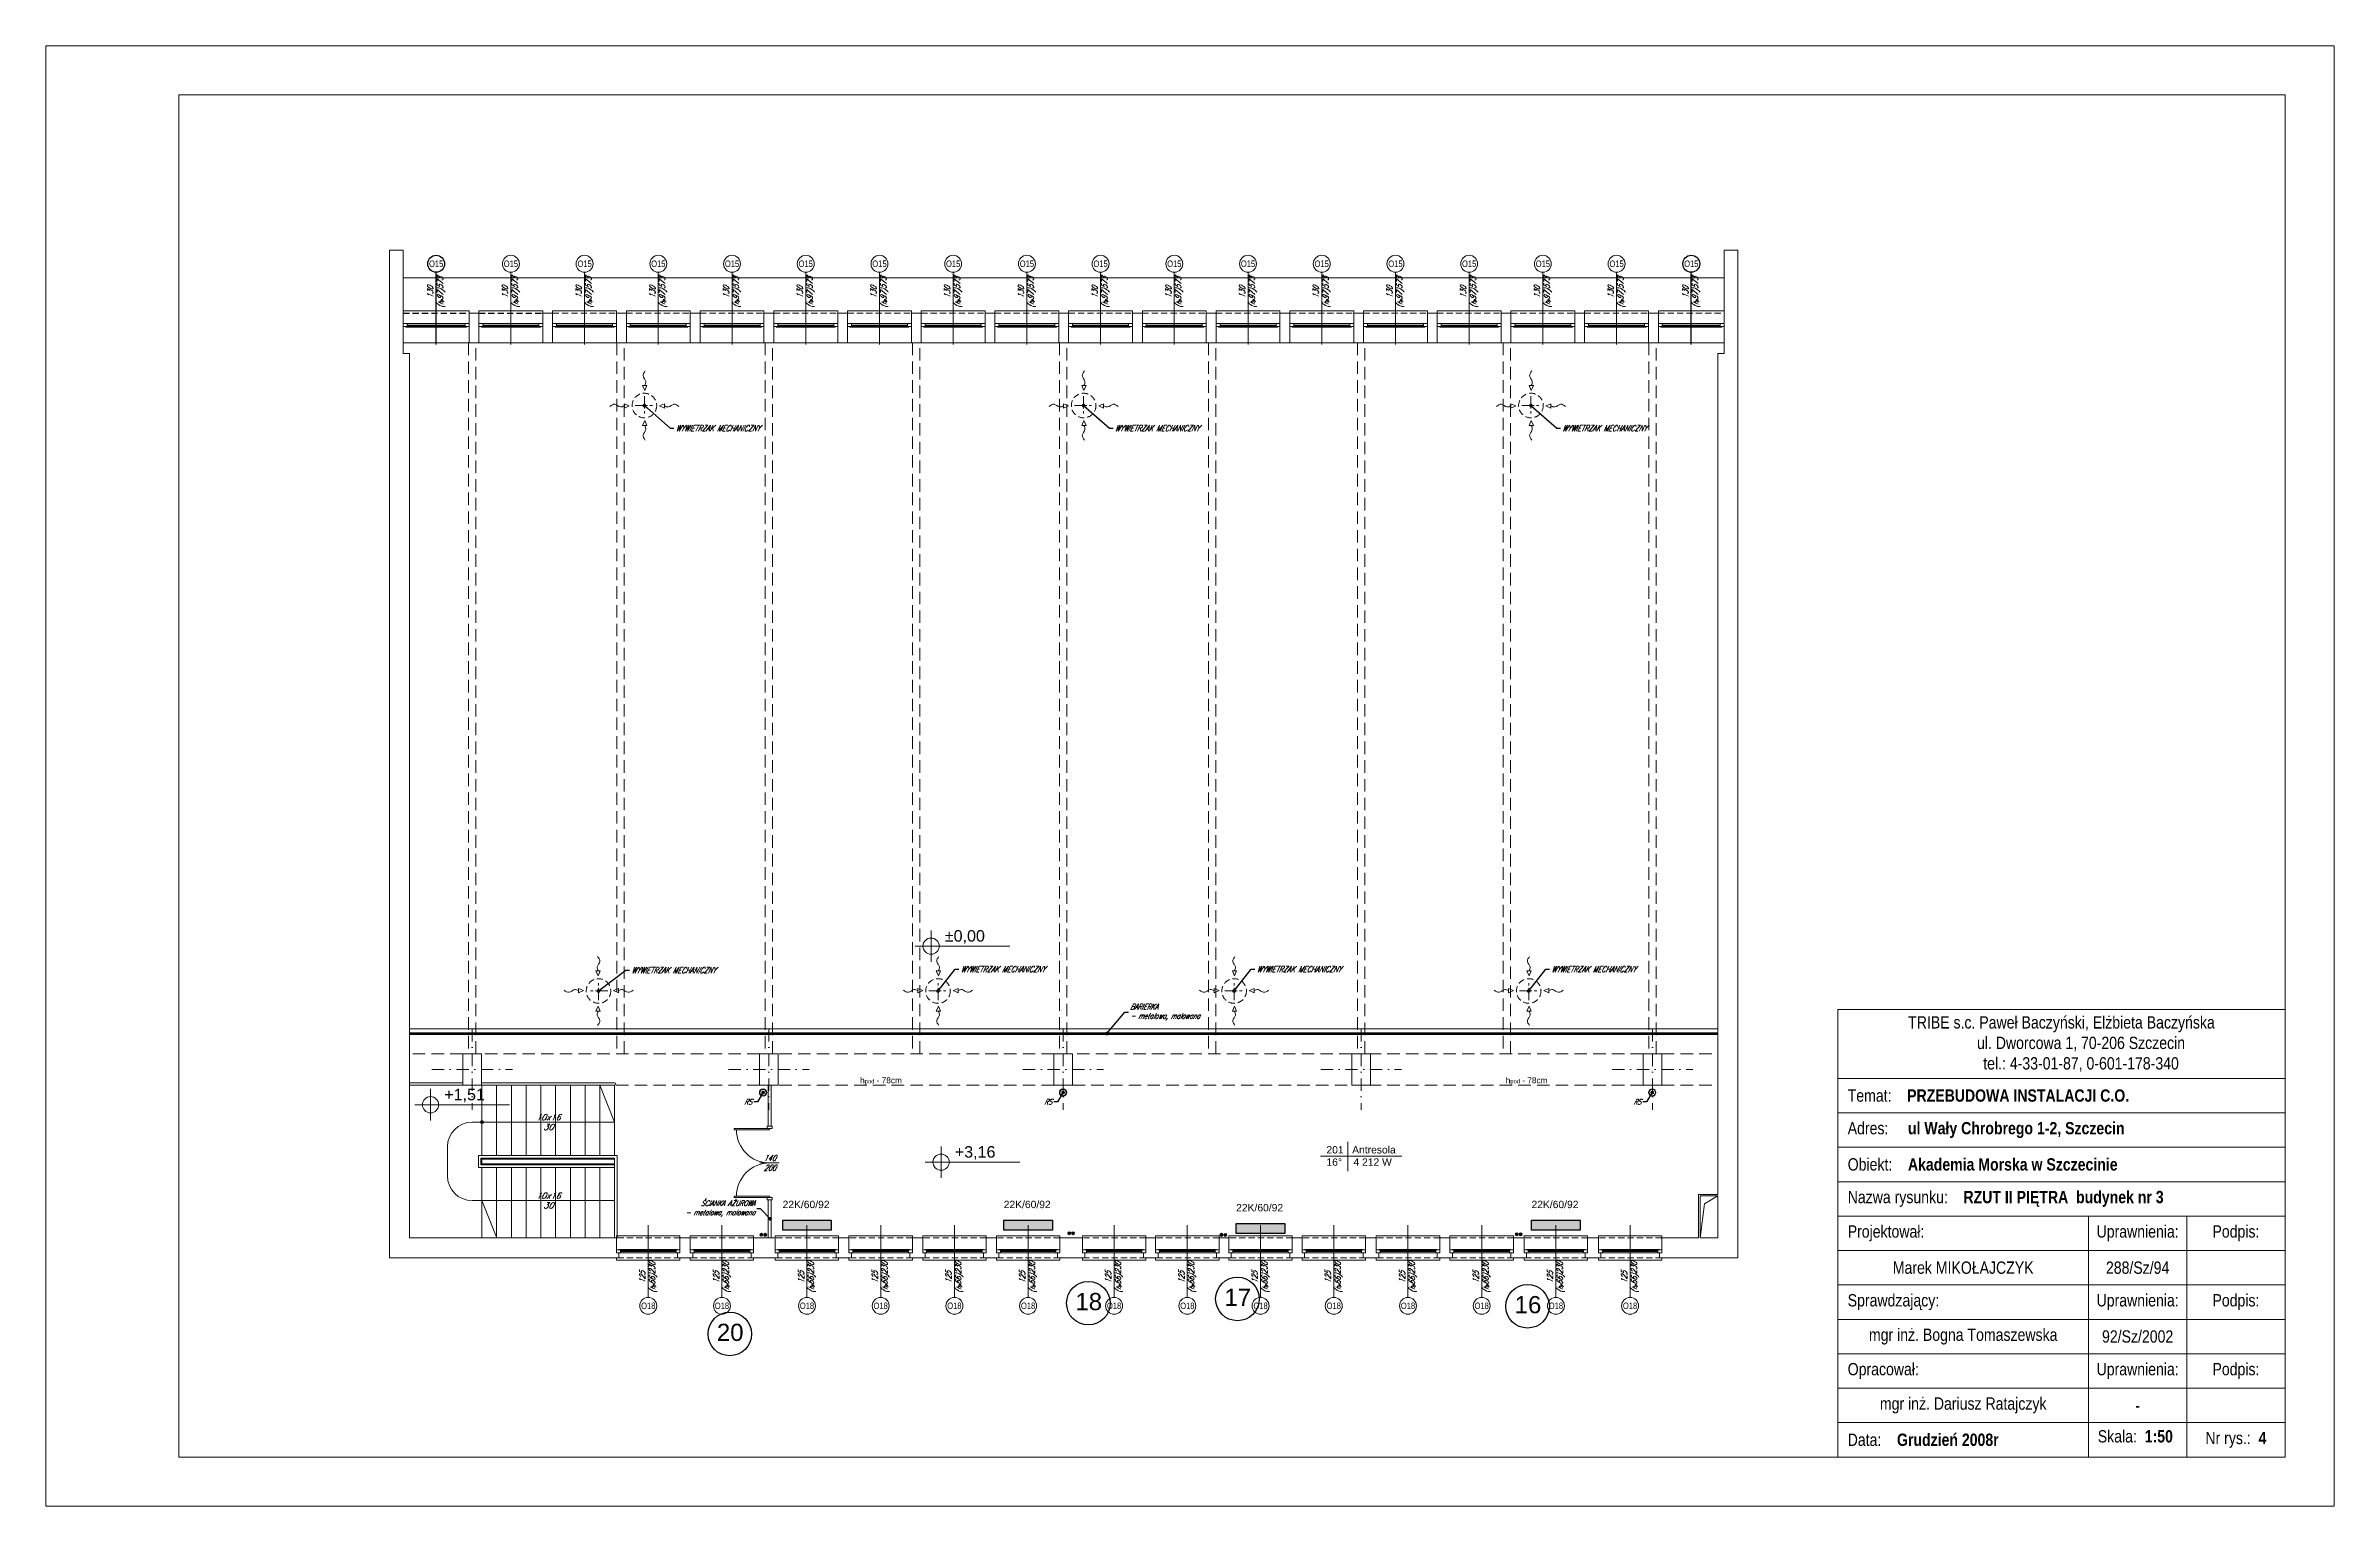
# Model space of a CAD drawing. Header units: centimetres. Extents: x 3537 to 8193, y -505 to 2465.
import ezdxf
from ezdxf.enums import TextEntityAlignment as Align

# ---------------------------------------------------------------- set-up
doc = ezdxf.new("R2010")
doc.units = ezdxf.units.CM
doc.header["$MEASUREMENT"] = 0
for name, pattern in [('CENTER', [2, 1.25, -0.25, 0.25, -0.25]), ('DASHDOT', [1, 0.5, -0.25, 0, -0.25]), ('DASHED', [19.05, 12.7, -6.35])]:
    doc.linetypes.add(name, pattern=pattern)
doc.layers.get('0').update_dxf_attribs({"color": 252, "lineweight": 5})
for name, color, linetype, lineweight in [('01_osie konstrukcyjne', 3, 'DASHDOT', 5), ('02_ściany', 253, 'Continuous', 13), ('03-01_okna', 253, 'Continuous', 13), ('03_drzwi', 56, 'Continuous', 9), ('04-1_widok', 251, 'Continuous', 5), ('04-2_nad', 251, 'DASHED', 5), ('05-03_opis', 253, 'Continuous', 15), ('06-1_instalacje', 5, 'Continuous', 15), ('07_przekrój', 6, 'Continuous', 5), ('[0.25]  widok', 40, 'Continuous', 9), ('[0.50]  grube', 34, 'Continuous', 9), ('[stand]  pomocnicze', 251, 'Continuous', 15), ('[stand]  ramka i opisy', 173, 'Continuous', 15), ('GRZEJNIKI NOWE', 7, 'Continuous', 25), ('inw03-02_schody', 253, 'Continuous', 15), ('inw03-1_instalacje', 253, 'Continuous', 15), ('OPISY DO CO', 7, 'Continuous', 5), ('OPISY GRZEJNIKÓW', 7, 'Continuous', 25), ('OPISY PIONOW', 7, 'Continuous', 25), ('Piony c.o.', 7, 'Continuous', 25), ('RAMKA', 7, 'Continuous', 25)]:
    doc.layers.add(name, color=color, linetype=linetype, lineweight=lineweight)
doc.styles.add('arial', font='arial.ttf')
doc.styles.add('ariel', font='arial.ttf', dxfattribs={"width": 0.8})
doc.styles.add('ariel_wym', font='simplex.shx', dxfattribs={"width": 0.65, "oblique": 25})
doc.dimstyles.new('ariel 50 wnętrze', dxfattribs={"dimscale": 0.75, "dimtxt": 50, "dimasz": 10, "dimexe": 10, "dimexo": 0, "dimgap": 5, "dimtad": 1, "dimdec": 0, "dimrnd": 0.5, "dimtxsty": 'ariel_wym', "dimblk": 'ARCHTICK', "dimcen": 2.5, "dimdle": 15, "dimazin": 0, "dimtfac": 1, "dimtdec": 0, "dimtix": 1, "dimtmove": 0, "dimatfit": 3, "dimldrblk": 'DOT', "dimfxl": 10, "dimfxlon": 1, "dimarcsym": 0})

# ---------------------------------------------------------------- blocks, each defined once
blk = doc.blocks.new('okno 130 -2')
at = {"linetype": 'Continuous', "lineweight": 0}
for p, q in [((0, 21), (0, 26)), ((0, 26), (130, 26)), ((122, 0), (8, 0)), ((130, 21), (130, 26)), ((8, -3), (122, -3)), ((9, -7), (9, -3)), ((9, -4.5), (121, -4.5)), ((9, -5), (121, -5)), ((121, -7), (121, -3))]:
    blk.add_line(p, q, dxfattribs=at)
at = {"linetype": 'DASHED'}
blk.add_line((0, 21), (130, 21), dxfattribs=at)
at = {"linetype": 'Continuous', "lineweight": 0}
for points in [[(8, -6), (0, -6), (0, 0), (8, 0)], [(130, -6), (122, -6), (122, 0), (130, 0)]]:
    blk.add_lwpolyline(points, close=True, dxfattribs=at)
blk.add_lwpolyline([(5, -6), (5, -7), (125, -7), (125, -6)], dxfattribs=at)
at = {"layer": 'RAMKA', "color": 7, "lineweight": 0}
blk.add_line((65, -42.3), (65, 104.3), dxfattribs=at)
blk.add_circle((65, 121.6), 17.2, dxfattribs=at)
at = {"layer": 'RAMKA', "color": 7, "lineweight": 0, "insert": (65, 63.6), "char_height": 12, "width": 52.218, "attachment_point": 5, "rotation": 90, "style": 'ariel_wym'}
blk.add_mtext('130\\P({\\H0.83333x;h\\H0.6x;p}97)573', dxfattribs=at)
at = {"layer": 'RAMKA', "color": 7, "lineweight": 0, "insert": (65, 121.6), "char_height": 13.2, "width": 62.661, "attachment_point": 5, "style": 'ariel'}
blk.add_mtext('O15', dxfattribs=at)
blk = doc.blocks.new('okno 134')
at = {"linetype": 'Continuous', "lineweight": 0}
for p, q in [((0, 0), (0, 5)), ((0, 5), (134, 5)), ((134, 0), (134, 5)), ((126, -21), (8, -21)), ((8, -24), (126, -24)), ((9, -28), (9, -24)), ((9, -25.5), (125, -25.5)), ((9, -26), (125, -26)), ((125, -28), (125, -24))]:
    blk.add_line(p, q, dxfattribs=at)
at = {"linetype": 'DASHED'}
blk.add_line((0, 0), (134, 0), dxfattribs=at)
at = {"linetype": 'Continuous', "lineweight": 0}
for points in [[(8, -27), (0, -27), (0, -21), (8, -21)], [(134, -27), (126, -27), (126, -21), (134, -21)]]:
    blk.add_lwpolyline(points, close=True, dxfattribs=at)
blk.add_lwpolyline([(5, -27), (5, -28), (129, -28), (129, -27)], dxfattribs=at)
at = {"layer": '05-03_opis', "color": 7, "lineweight": 25}
blk.add_line((67, -63.3), (67, 83.3), dxfattribs=at)
blk.add_circle((67, 100.6), 17.2, dxfattribs=at)
at = {"layer": '05-03_opis', "color": 7, "lineweight": 25, "insert": (67, 100.6), "char_height": 13.2, "width": 62.661, "attachment_point": 5, "style": 'ariel'}
blk.add_mtext('O15', dxfattribs=at)
at = {"layer": '05-03_opis', "color": 7, "lineweight": 25, "insert": (67, 42.6), "char_height": 12, "width": 52.218, "attachment_point": 5, "rotation": 90, "style": 'ariel_wym'}
blk.add_mtext('130\\P({\\H0.83333x;h\\H0.6x;p}97)573', dxfattribs=at)
blk = doc.blocks.new('okno 125')
at = {"linetype": 'Continuous', "lineweight": 0}
for p, q in [((129, 42), (0, 42)), ((0, 38), (0, 42)), ((121, 10), (8, 10)), ((8, 7), (121, 7)), ((9, 14), (9, 10)), ((120, 12), (9, 12)), ((120, 11.5), (9, 11.5)), ((120, 14), (120, 10)), ((129, 38), (129, 42)), ((0, -3), (0, -8)), ((129, -8), (0, -8)), ((129, -3), (129, -8))]:
    blk.add_line(p, q, dxfattribs=at)
at = {"linetype": 'DASHED'}
for p, q in [((129, 38), (0, 38)), ((129, -3), (0, -3))]:
    blk.add_line(p, q, dxfattribs=at)
at = {"linetype": 'Continuous', "lineweight": 0}
for points in [[(0, 13), (8, 13), (8, 7), (0, 7)], [(121, 13), (129, 13), (129, 7), (121, 7)]]:
    blk.add_lwpolyline(points, close=True, dxfattribs=at)
blk.add_lwpolyline([(124, 13), (124, 14), (5, 14), (5, 13)], dxfattribs=at)
at = {"layer": '02_ściany'}
for p, q in [((0, 7), (5, 7)), ((5, 7), (5, -3)), ((129, 7), (124, 7)), ((124, 7), (124, -3)), ((0, -3), (5, -3)), ((129, -3), (124, -3))]:
    blk.add_line(p, q, dxfattribs=at)
at = {"layer": 'RAMKA', "color": 7, "lineweight": 0}
blk.add_line((64.5, 63.3), (64.5, -83.3), dxfattribs=at)
blk.add_circle((64.5, -100.6), 17.2, dxfattribs=at)
at = {"layer": 'RAMKA', "color": 7, "lineweight": 0, "insert": (64.5, -42.6), "char_height": 12, "width": 57.447, "attachment_point": 5, "rotation": 90, "style": 'ariel_wym'}
blk.add_mtext('125\\P({\\H0.83333x;h\\H0.6x;p}66)230', dxfattribs=at)
at = {"layer": 'RAMKA', "color": 7, "lineweight": 0, "insert": (64.5, -100.6), "char_height": 13.2, "width": 62.661, "attachment_point": 5, "style": 'ariel'}
blk.add_mtext('O18', dxfattribs=at)
blk = doc.blocks.new('wentylacja')
at = {"layer": 'inw03-1_instalacje'}
for p, q in [((-0.5, -28.4), (-2.4, -23.9)), ((-2.4, -23.9), (1.5, -23.9)), ((-0.5, -28.4), (1.5, -23.9))]:
    blk.add_line(p, q, dxfattribs=at)
blk.add_spline([(-0.5, -23.9), (0.4, -20.3), (-2, -15.3), (0, -10.8)], degree=3, dxfattribs=at)
blk = doc.blocks.new('kota rzutowa')
at = {"ltscale": 0.5}
for p, q in [((-20.6, 0), (102.8, 0)), ((0, -20.6), (0, 20.6))]:
    blk.add_line(p, q, dxfattribs=at)
blk.add_circle((0, 0), 10.6, dxfattribs=at)
at = {"ltscale": 0.5, "style": 'arial'}
blk.add_attdef('POZ._POSADKI_WYKOŃCZONWJ', text='', height=15, dxfattribs=at).set_placement((17.9, 1.4), align=Align.BOTTOM_LEFT)
blk.add_attdef('POZ._POSADZKI_KONSTRUKCJA', text='', height=15, dxfattribs=at).set_placement((17, -5), align=Align.TOP_LEFT)
blk = doc.blocks.new('_ArchTick')
at = {"color": 0, "linetype": 'ByBlock', "const_width": 0.15}
blk.add_lwpolyline([(-0.5, -0.5), (0.5, 0.5)], dxfattribs=at)
blk = doc.blocks.new('_Dot')
at = {"color": 0, "linetype": 'ByBlock', "lineweight": -2}
blk.add_line((-0.5, 0), (-1, 0), dxfattribs=at)
at = {"color": 0, "linetype": 'ByBlock', "const_width": 0.5}
blk.add_lwpolyline([(-0.25, 0, 1), (0.25, 0, 1)], format="xyb", close=True, dxfattribs=at)

msp = doc.modelspace()

# ---------------------------------------------------------------- hatches: boundary and pattern name
at = {"layer": '07_przekrój'}
h = msp.add_hatch(color=256, dxfattribs=at)
h.set_gradient(color1=(214, 41, 214), color2=(216, 49, 216), one_color=1, tint=0.52)
h.paths.add_polyline_path([(5036.2, 76.5), (5135, 76.5), (5135, 56.2), (5036.2, 56.2)])
h = msp.add_hatch(color=256, dxfattribs=at)
h.set_gradient(color1=(214, 41, 214), color2=(216, 49, 216), one_color=1, tint=0.52)
h.paths.add_polyline_path([(5486.2, 76.5), (5585, 76.5), (5585, 56.2), (5486.2, 56.2)])
h = msp.add_hatch(color=256, dxfattribs=at)
h.set_gradient(color1=(214, 41, 214), color2=(216, 49, 216), one_color=1, tint=0.52)
h.paths.add_polyline_path([(5959.2, 70), (6058, 70), (6058, 49.7), (5959.2, 49.7)])
h = msp.add_hatch(color=256, dxfattribs=at)
h.set_gradient(color1=(214, 41, 214), color2=(216, 49, 216), one_color=1, tint=0.52)
h.paths.add_polyline_path([(6560.2, 76.5), (6659, 76.5), (6659, 56.2), (6560.2, 56.2)])
at = {"layer": 'Piony c.o.', "lineweight": 20}
for color, points in [(256, [(4996, 47, 1), (4989.9, 47, 1)]), (5, [(5003.8, 46.8, 1), (4997.7, 46.8, 1)]), (256, [(5622.4, 50.1, 1), (5616.2, 50.1, 1)]), (5, [(5630.1, 50, 1), (5624, 50, 1)]), (5, [(5925.9, 46.8, 1), (5932, 46.8, 1)]), (256, [(5939.8, 46.7, 1), (5933.7, 46.7, 1)]), (5, [(6526.9, 48.1, 1), (6533, 48.1, 1)]), (256, [(6540.8, 47.9, 1), (6534.7, 47.9, 1)])]:
    msp.add_hatch(color=color, dxfattribs=at).paths.add_polyline_path(points)

# ---------------------------------------------------------------- linework, layer by layer
at = {"layer": '01_osie konstrukcyjne', "color": 0, "ltscale": 50}
for p, q in [((4404.1, 465), (4404.1, 301)), ((5008.1, 465), (5008.1, 301)), ((5607.1, 465), (5607.1, 301)), ((6213.1, 465), (6213.1, 301)), ((6806.1, 465), (6806.1, 301)), ((4322.1, 383), (4486.1, 383)), ((4926.1, 383), (5090.1, 383)), ((5525.1, 383), (5689.1, 383)), ((6131.1, 383), (6295.1, 383)), ((6724.1, 383), (6888.1, 383))]:
    msp.add_line(p, q, dxfattribs=at)
at = {"layer": '02_ściany', "color": 0}
for p, q in [((4236.1, 2049), (4264.1, 2049)), ((4236.1, 2049), (4236.1, 0)), ((4264.1, 2049), (4264.1, 1839)), ((6952.1, 2049), (6952.1, 1839)), ((6952.1, 2049), (6980.1, 2049)), ((6980.1, 2049), (6980.1, 0)), ((4398.1, 1921), (4398.1, 1861)), ((4398.1, 1921), (4418.1, 1921)), ((4418.1, 1921), (4418.1, 1861)), ((4548.1, 1921), (4548.1, 1861)), ((4548.1, 1921), (4568.1, 1921)), ((4568.1, 1921), (4568.1, 1861)), ((4698.1, 1921), (4698.1, 1861)), ((4698.1, 1921), (4718.1, 1921)), ((4718.1, 1921), (4718.1, 1861)), ((4848.1, 1921), (4848.1, 1861)), ((4848.1, 1921), (4868.1, 1921)), ((4868.1, 1921), (4868.1, 1861)), ((4998.1, 1921), (4998.1, 1861)), ((4998.1, 1921), (5018.1, 1921)), ((5018.1, 1921), (5018.1, 1861)), ((5148.1, 1921), (5148.1, 1861)), ((5148.1, 1921), (5168.1, 1921)), ((5168.1, 1921), (5168.1, 1861)), ((5298.1, 1921), (5298.1, 1861)), ((5298.1, 1921), (5318.1, 1921)), ((5318.1, 1921), (5318.1, 1861)), ((5448.1, 1921), (5448.1, 1861)), ((5448.1, 1921), (5468.1, 1921)), ((5468.1, 1921), (5468.1, 1861)), ((5598.1, 1921), (5598.1, 1861)), ((5598.1, 1921), (5618.1, 1921)), ((5618.1, 1921), (5618.1, 1861)), ((5748.1, 1921), (5748.1, 1861)), ((5748.1, 1921), (5768.1, 1921)), ((5768.1, 1921), (5768.1, 1861)), ((5898.1, 1921), (5898.1, 1861)), ((5898.1, 1921), (5918.1, 1921)), ((5918.1, 1921), (5918.1, 1861)), ((6048.1, 1921), (6048.1, 1861)), ((6048.1, 1921), (6068.1, 1921)), ((6068.1, 1921), (6068.1, 1861)), ((6198.1, 1921), (6198.1, 1861)), ((6198.1, 1921), (6218.1, 1921)), ((6218.1, 1921), (6218.1, 1861)), ((6348.1, 1921), (6348.1, 1861)), ((6348.1, 1921), (6368.1, 1921)), ((6368.1, 1921), (6368.1, 1861)), ((6498.1, 1921), (6498.1, 1861)), ((6498.1, 1921), (6518.1, 1921)), ((6518.1, 1921), (6518.1, 1861)), ((6648.1, 1921), (6648.1, 1861)), ((6648.1, 1921), (6668.1, 1921)), ((6668.1, 1921), (6668.1, 1861)), ((6798.1, 1921), (6798.1, 1861)), ((6798.1, 1921), (6818.1, 1921)), ((6818.1, 1921), (6818.1, 1861)), ((4277.1, 1839), (4264.1, 1839)), ((4277.1, 1839), (4277.1, 41)), ((4398.1, 1861), (4418.1, 1861)), ((4548.1, 1861), (4568.1, 1861)), ((4698.1, 1861), (4718.1, 1861)), ((4848.1, 1861), (4868.1, 1861)), ((4998.1, 1861), (5018.1, 1861)), ((5148.1, 1861), (5168.1, 1861)), ((5298.1, 1861), (5318.1, 1861)), ((5448.1, 1861), (5468.1, 1861)), ((5598.1, 1861), (5618.1, 1861)), ((5748.1, 1861), (5768.1, 1861)), ((5898.1, 1861), (5918.1, 1861)), ((6048.1, 1861), (6068.1, 1861)), ((6198.1, 1861), (6218.1, 1861)), ((6348.1, 1861), (6368.1, 1861)), ((6498.1, 1861), (6518.1, 1861)), ((6648.1, 1861), (6668.1, 1861)), ((6798.1, 1861), (6818.1, 1861)), ((6939.1, 1839), (6939.1, 129)), ((6939.1, 1839), (6952.1, 1839)), ((4277.1, 351), (4277.1, 41)), ((6900.1, 129), (6939.1, 129)), ((6900.1, 129), (6900.1, 41)), ((6903.1, 126), (6939.1, 126)), ((6903.1, 126), (6903.1, 41)), ((6939.1, 126), (6939.1, 41)), ((4236.1, 0), (4698.1, 0)), ((4277.1, 41), (4698.1, 41)), ((4277.1, 41), (4699.1, 41)), ((4698.1, 41), (4698.1, 10)), ((4827.1, 0), (4848.1, 0)), ((4977.1, 0), (5021.1, 0)), ((5150.1, 0), (5171.1, 0)), ((5300.1, 0), (5321.1, 0)), ((5450.1, 0), (5471.1, 0)), ((5600.1, 0), (5646.1, 0)), ((5775.1, 0), (5795.1, 0)), ((5924.1, 0), (5944.1, 0)), ((6073.1, 0), (6093.1, 0)), ((6523.1, 0), (6545.1, 0)), ((6825.1, 41), (6900.1, 41)), ((6825.1, 41), (6825.1, 10)), ((6825.1, 0), (6980.1, 0)), ((6903.1, 41), (6939.1, 41)), ((6222.1, 0), (6244.1, 0)), ((6373.1, 0), (6394.1, 0)), ((6674.1, 0), (6696.1, 0))]:
    msp.add_line(p, q, dxfattribs=at)
for points in [[(4385.1, 351), (4423.1, 351), (4423.1, 415), (4385.1, 415)], [(4989.1, 351), (5027.1, 351), (5027.1, 415), (4989.1, 415)], [(5588.1, 351), (5626.1, 351), (5626.1, 415), (5588.1, 415)], [(6194.1, 351), (6232.1, 351), (6232.1, 415), (6194.1, 415)], [(6787.1, 351), (6825.1, 351), (6825.1, 415), (6787.1, 415)]]:
    msp.add_lwpolyline(points, close=True, dxfattribs=at)
for points in [[(4848.1, 10), (4848.1, 41), (4827.1, 41), (4827.1, 10)], [(5021.1, 10), (5021.1, 41), (4977.1, 41), (4977.1, 10)], [(5171.1, 10), (5171.1, 41), (5150.1, 41), (5150.1, 10)], [(5321.1, 10), (5321.1, 41), (5300.1, 41), (5300.1, 10)], [(5471.1, 10), (5471.1, 41), (5450.1, 41), (5450.1, 10)], [(5646.1, 10), (5646.1, 41), (5600.1, 41), (5600.1, 10)], [(5795.1, 10), (5795.1, 41), (5775.1, 41), (5775.1, 10)], [(5944.1, 10), (5944.1, 41), (5924.1, 41), (5924.1, 10)], [(6093.1, 10), (6093.1, 41), (6073.1, 41), (6073.1, 10)], [(6244.1, 10), (6244.1, 41), (6222.1, 41), (6222.1, 10)], [(6394.1, 10), (6394.1, 41), (6373.1, 41), (6373.1, 10)], [(6545.1, 10), (6545.1, 41), (6523.1, 41), (6523.1, 10)], [(6696.1, 10), (6696.1, 41), (6674.1, 41), (6674.1, 10)]]:
    msp.add_lwpolyline(points, dxfattribs=at)
at = {"layer": '03_drzwi', "color": 0}
for p, q in [((5006.6, 268.1), (5006.6, 351)), ((5012.6, 268.1), (5012.6, 351)), ((5006.6, 41), (5006.6, 118)), ((5012.6, 41), (5012.6, 118)), ((7893.4, -405.1), (8093.4, -405.1))]:
    msp.add_line(p, q, dxfattribs=at)
for points in [[(5009.6, 263.1), (5009.6, 260.6), (4937.2, 260.6), (4937.2, 263.1), (5004.6, 263.1), (5014.6, 263.1), (5014.6, 268.1), (5004.6, 268.1), (5004.6, 263.1)], [(5009.6, 123), (5009.7, 125.5), (4937.2, 125.5), (4937.2, 123), (5004.6, 123), (5014.6, 123), (5014.6, 118), (5004.6, 118), (5004.6, 123)]]:
    msp.add_lwpolyline(points, dxfattribs=at)
for centre, start, end in [((5009.6, 260.5), 179.9296, 270.0147), ((5009.6, 125.6), 89.9853, 180.0704)]:
    msp.add_arc(centre, 67.5, start, end, dxfattribs=at)
at = {"layer": '04-1_widok', "color": 0}
for p, q in [((4264.1, 1993), (6952.1, 1993)), ((4264.1, 1861), (6952.1, 1861)), ((4277.1, 466), (6939.1, 466)), ((4989.1, 0), (4989.1, 0))]:
    msp.add_line(p, q, dxfattribs=at)
at = {"layer": '04-1_widok', "color": 0, "const_width": 5}
msp.add_lwpolyline([(4277.1, 456), (6939.1, 456)], dxfattribs=at)
at = {"layer": '04-2_nad', "color": 0, "ltscale": 2}
for p, q in [((4385.1, 415), (4277.1, 415)), ((4989.1, 415), (4423.1, 415)), ((5588.1, 415), (5027.1, 415)), ((6194.1, 415), (5626.1, 415)), ((6787.1, 415), (6232.1, 415)), ((6825.1, 415), (6939.1, 415)), ((4989.1, 351), (4694.1, 351)), ((5588.1, 351), (5027.1, 351)), ((5626.1, 351), (6194.1, 351)), ((6787.1, 351), (6232.1, 351)), ((6825.1, 351), (6939.1, 351))]:
    msp.add_line(p, q, dxfattribs=at)
for points in [[(4396.6, 415), (4411.6, 415), (4411.6, 1861), (4396.6, 1861)], [(4698.6, 415), (4713.6, 415), (4713.6, 1861), (4698.6, 1861)], [(5000.6, 415), (5015.6, 415), (5015.6, 1861), (5000.6, 1861)], [(5300.1, 415), (5315.1, 415), (5315.1, 1861), (5300.1, 1861)], [(5599.6, 415), (5614.6, 415), (5614.6, 1861), (5599.6, 1861)], [(5902.6, 415), (5917.6, 415), (5917.6, 1861), (5902.6, 1861)], [(6205.6, 415), (6220.6, 415), (6220.6, 1861), (6205.6, 1861)], [(6502.1, 415), (6517.1, 415), (6517.1, 1861), (6502.1, 1861)], [(6798.6, 415), (6813.6, 415), (6813.6, 1861), (6798.6, 1861)]]:
    msp.add_lwpolyline(points, close=True, dxfattribs=at)
at = {"layer": '05-03_opis', "color": 0, "lineweight": 0}
for p, q in [((4483.1, 1857.7), (4483.1, 2004.3)), ((4633.1, 1857.7), (4633.1, 1994.3)), ((4783.1, 1857.7), (4783.1, 1994.3)), ((4933.1, 1857.7), (4933.1, 1994.3)), ((5083.1, 1857.7), (5083.1, 1994.3)), ((5233.1, 1857.7), (5233.1, 1994.3)), ((5383.1, 1857.7), (5383.1, 1994.3)), ((5533.1, 1857.7), (5533.1, 1994.3)), ((5683.1, 1857.7), (5683.1, 1994.3)), ((5833.1, 1857.7), (5833.1, 1994.3)), ((5983.1, 1857.7), (5983.1, 1994.3)), ((6133.1, 1857.7), (6133.1, 1994.3)), ((6283.1, 1857.7), (6283.1, 1994.3)), ((6433.1, 1857.7), (6433.1, 1994.3)), ((6583.1, 1857.7), (6583.1, 1994.3)), ((6885.1, 1857.7), (6885.1, 1994.3)), ((5029.3, 193), (4990, 193))]:
    msp.add_line(p, q, dxfattribs=at)
at = {"layer": '05-03_opis', "color": 0}
for p, q in [((6903.1, 41), (6912.3, 110)), ((6912.3, 110), (6939.1, 126))]:
    msp.add_line(p, q, dxfattribs=at)
at = {"layer": '06-1_instalacje', "color": 0, "linetype": 'CENTER', "ltscale": 20}
for p, q in [((4736, 1733.3), (4773.5, 1733.3)), ((4754.8, 1752.1), (4754.8, 1714.6)), ((5629.8, 1733.3), (5667.3, 1733.3)), ((5648.6, 1752.1), (5648.6, 1714.6)), ((6540.1, 1733.3), (6577.6, 1733.3)), ((6558.8, 1752.1), (6558.8, 1714.6)), ((4661.4, 523.9), (4661.4, 561.4)), ((5352.3, 523.9), (5352.3, 561.4)), ((5954.8, 523.9), (5954.8, 561.4)), ((6554.3, 523.9), (6554.3, 561.4)), ((4680.2, 542.7), (4642.7, 542.7)), ((5333.5, 542.7), (5371, 542.7)), ((5936, 542.7), (5973.5, 542.7)), ((6535.5, 542.7), (6573, 542.7))]:
    msp.add_line(p, q, dxfattribs=at)
at = {"layer": '06-1_instalacje', "color": 0, "linetype": 'DASHED'}
for centre in [(4754.8, 1733.3), (5648.6, 1733.3), (6558.8, 1733.3), (4661.4, 542.7), (5352.3, 542.7), (5954.8, 542.7), (6554.3, 542.7)]:
    msp.add_circle(centre, 25, dxfattribs=at)
at = {"layer": '06-1_instalacje', "color": 0}
for centre, radius in [((4996.2, 336.2), 7.5), ((4996.2, 336.2), 6.5), ((5606.7, 336.2), 7.5), ((5606.7, 336.2), 6.5), ((6805.7, 336.2), 7.5), ((6805.7, 336.2), 6.5)]:
    msp.add_circle(centre, radius, dxfattribs=at)
at = {"layer": '[0.50]  grube', "color": 0}
for p, q in [((8093.4, 2364.9), (3807.2, 2364.9)), ((3807.2, 2364.9), (3807.2, -405.1)), ((8093.4, 2364.9), (8093.4, -405.1)), ((3807.2, -405.1), (8093.4, -405.1))]:
    msp.add_line(p, q, dxfattribs=at)
at = {"layer": '[stand]  pomocnicze', "color": 0}
for p, q in [((8193.4, 2464.9), (3536.6, 2464.9)), ((3536.6, 2464.9), (3536.6, -505.1)), ((8193.4, 2464.9), (8193.4, -505.1)), ((8193.4, -505.1), (3536.6, -505.1))]:
    msp.add_line(p, q, dxfattribs=at)
at = {"layer": '[stand]  ramka i opisy', "color": 0}
for p, q in [((7183.4, 504.9), (8093.4, 504.9)), ((7183.4, 504.9), (7183.4, -405.1)), ((7183.4, 364.9), (8093.4, 364.9)), ((7183.4, 294.9), (8093.4, 294.9)), ((7183.4, 224.9), (8093.4, 224.9)), ((7183.4, 154.9), (8093.4, 154.9)), ((7183.4, 84.9), (8093.4, 84.9)), ((7693.4, 84.9), (7693.4, -405.1)), ((7893.4, 84.9), (7893.4, -405.1)), ((7183.4, 14.9), (8093.4, 14.9)), ((7183.4, -55.1), (8093.4, -55.1)), ((7183.4, -125.1), (8093.4, -125.1)), ((7183.4, -195.1), (8093.4, -195.1)), ((7183.4, -265.1), (8093.4, -265.1)), ((7183.4, -335.1), (8093.4, -335.1))]:
    msp.add_line(p, q, dxfattribs=at)
at = {"layer": 'GRZEJNIKI NOWE'}
for points in [[(5036.2, 76.5), (5135, 76.5), (5135, 56.2), (5036.2, 56.2)], [(5486.2, 76.5), (5585, 76.5), (5585, 56.2), (5486.2, 56.2)], [(5959.2, 70), (6058, 70), (6058, 49.7), (5959.2, 49.7)], [(6560.2, 76.5), (6659, 76.5), (6659, 56.2), (6560.2, 56.2)]]:
    msp.add_lwpolyline(points, close=True, dxfattribs=at)
at = {"layer": 'inw03-02_schody', "color": 0}
for p, q in [((4385.1, 356), (4277.1, 356)), ((4694.1, 351), (4277.1, 351)), ((4694.1, 356), (4423.1, 356)), ((4424.1, 351), (4424.1, 208)), ((4454.1, 351), (4454.1, 208)), ((4484.1, 351), (4484.1, 208)), ((4514.1, 351), (4514.1, 208)), ((4544.1, 351), (4544.1, 208)), ((4574.1, 351), (4574.1, 208)), ((4604.1, 351), (4604.1, 208)), ((4634.1, 351), (4634.1, 208)), ((4664.1, 351), (4664.1, 208)), ((4694.1, 276), (4664.1, 351)), ((4694.1, 351), (4694.1, 208)), ((4694.1, 276), (4404.1, 276)), ((4354.1, 226), (4354.1, 166.5)), ((4417.1, 208), (4699.1, 208)), ((4417.1, 208), (4417.1, 184)), ((4422.1, 203), (4694.1, 203)), ((4422.1, 203), (4422.1, 189)), ((4422.1, 189), (4694.1, 189)), ((4424.1, 203), (4424.1, 189)), ((4424.1, 201), (4694.1, 201)), ((4424.1, 191), (4694.1, 191)), ((4454.1, 203), (4454.1, 201)), ((4454.1, 191), (4454.1, 189)), ((4484.1, 203), (4484.1, 201)), ((4484.1, 191), (4484.1, 189)), ((4514.1, 203), (4514.1, 201)), ((4514.1, 191), (4514.1, 189)), ((4544.1, 203), (4544.1, 201)), ((4544.1, 191), (4544.1, 189)), ((4574.1, 203), (4574.1, 201)), ((4574.1, 191), (4574.1, 189)), ((4604.1, 203), (4604.1, 201)), ((4604.1, 191), (4604.1, 189)), ((4634.1, 203), (4634.1, 201)), ((4634.1, 191), (4634.1, 189)), ((4664.1, 203), (4664.1, 201)), ((4664.1, 191), (4664.1, 189)), ((4694.1, 203), (4694.1, 41)), ((4699.1, 208), (4699.1, 41)), ((4417.1, 184), (4694.1, 184)), ((4424.1, 184), (4424.1, 41)), ((4454.1, 184), (4454.1, 41)), ((4484.1, 184), (4484.1, 41)), ((4514.1, 184), (4514.1, 41)), ((4544.1, 184), (4544.1, 41)), ((4574.1, 184), (4574.1, 41)), ((4604.1, 184), (4604.1, 41)), ((4634.1, 184), (4634.1, 41)), ((4664.1, 184), (4664.1, 41)), ((4694.1, 116.5), (4404.1, 116.5)), ((4424.1, 116.5), (4454.1, 42))]:
    msp.add_line(p, q, dxfattribs=at)
msp.add_circle((4424.1, 276), 3, dxfattribs=at)
for centre, radius, start, end in [((4694.1, 353.5), 2.5, 270, 90), ((4404.1, 226), 50, 90, 180), ((4404.1, 166.5), 50, 180, 270)]:
    msp.add_arc(centre, radius, start, end, dxfattribs=at)
at = {"layer": 'OPISY DO CO', "color": 7}
for p, q in [((6186.3, 236), (6186.3, 176.4)), ((6130.4, 207.1), (6296.1, 207.1))]:
    msp.add_line(p, q, dxfattribs=at)
at = {"layer": 'OPISY PIONOW'}
for centre in [(5961.5, -83.6), (5658.2, -92.2), (6552, -98.5), (4928.6, -154.8)]:
    msp.add_circle(centre, 44.3, dxfattribs=at)
at = {"layer": 'Piony c.o.', "lineweight": 20}
for centre in [(4992.9, 47), (5619.3, 50.1), (5936.8, 46.7), (6537.8, 47.9)]:
    msp.add_circle(centre, 3.06, dxfattribs=at)
at = {"layer": 'Piony c.o.', "color": 5, "lineweight": 20}
for centre in [(5000.7, 46.8), (5627.1, 50), (5929, 46.8), (6530, 48.1)]:
    msp.add_circle(centre, 3.06, dxfattribs=at)

# ---------------------------------------------------------------- block references
at = {"layer": '03-01_okna', "color": 0}
for name, p in [('okno 130 -2', (4568.1, 1900)), ('okno 130 -2', (4718.1, 1900)), ('okno 130 -2', (4868.1, 1900)), ('okno 130 -2', (5018.1, 1900)), ('okno 130 -2', (5168.1, 1900)), ('okno 130 -2', (5318.1, 1900)), ('okno 130 -2', (5468.1, 1900)), ('okno 130 -2', (5618.1, 1900)), ('okno 130 -2', (5768.1, 1900)), ('okno 130 -2', (5918.1, 1900)), ('okno 130 -2', (6068.1, 1900)), ('okno 130 -2', (6218.1, 1900)), ('okno 130 -2', (6368.1, 1900)), ('okno 130 -2', (6518.1, 1900)), ('okno 130 -2', (6668.1, 1900)), ('okno 134', (6818.1, 1921)), ('okno 125', (4698.1, 3)), ('okno 125', (4848.1, 3)), ('okno 125', (5021.1, 3)), ('okno 125', (5171.1, 3)), ('okno 125', (5321.1, 3)), ('okno 125', (5471.1, 3)), ('okno 125', (5646.1, 3)), ('okno 125', (5795.1, 3)), ('okno 125', (5944.1, 3)), ('okno 125', (6093.1, 3)), ('okno 125', (6244.1, 3)), ('okno 125', (6394.1, 3)), ('okno 125', (6545.1, 3)), ('okno 125', (6696.1, 3))]:
    msp.add_blockref(name, p, dxfattribs=at)
at = {"layer": '05-03_opis', "color": 0, "xscale": 1.559999999999491, "yscale": 1.559999999999491, "zscale": 1.559999999999491}
for p, values in [((5338.2, 633.9), {'POZ._POSADKI_WYKOŃCZONWJ': '%%p0,00'}), ((4319.6, 311.3), {'POZ._POSADKI_WYKOŃCZONWJ': '+1,51'}), ((5358.5, 194.6), {'POZ._POSADKI_WYKOŃCZONWJ': '+3,16'})]:
    msp.add_blockref('kota rzutowa', p, dxfattribs=at).add_auto_attribs(values)
at = {"layer": '06-1_instalacje', "color": 0, "yscale": 2.25, "zscale": 2.25}
for p, xscale in [((4756.6, 1827.9), 2.25), ((5650.4, 1827.9), 2.25), ((6560.6, 1827.9), 2.25), ((4659.6, 637.2), -2.25), ((5354.1, 637.2), 2.25), ((5956.6, 637.2), 2.25), ((6556.1, 637.2), 2.25)]:
    msp.add_blockref('wentylacja', p, dxfattribs=dict(at, xscale=xscale))
for p, xscale, rotation in [((4660.2, 1731.5), -2.25, 90), ((4849.3, 1731.5), 2.25, 270), ((5554.1, 1731.5), -2.25, 90), ((5743.1, 1731.5), 2.25, 270), ((6464.3, 1731.5), -2.25, 90), ((6653.3, 1731.5), 2.25, 270), ((4756.6, 1638.8), -2.25, 180), ((5650.4, 1638.8), -2.25, 180), ((6560.6, 1638.8), -2.25, 180), ((4566.9, 544.5), 2.25, 90), ((4755.9, 544.5), -2.25, 270), ((5257.7, 544.5), 2.25, 90), ((5446.8, 544.5), -2.25, 270), ((5860.2, 544.5), 2.25, 90), ((6049.3, 544.5), -2.25, 270), ((6459.7, 544.5), 2.25, 90), ((6648.8, 544.5), -2.25, 270), ((4659.6, 448.1), 2.25, 180), ((5354.1, 448.1), -2.25, 180), ((5956.6, 448.1), -2.25, 180), ((6556.1, 448.1), -2.25, 180)]:
    msp.add_blockref('wentylacja', p, dxfattribs=dict(at, xscale=xscale, rotation=rotation))
at = {"layer": 'RAMKA', "color": 0}
for name, p in [('okno 134', (4264.1, 1921)), ('okno 130 -2', (4418.1, 1900))]:
    msp.add_blockref(name, p, dxfattribs=at)

# ---------------------------------------------------------------- texts
at = {"layer": '05-03_opis', "color": 0, "style": 'ariel_wym'}
for s, insert, char_height, attachment_point in [('WYWIETRZAK MECHANICZNY', (4818.4, 1687.1), 12, 4), ('WYWIETRZAK MECHANICZNY', (5712.2, 1687.1), 12, 4), ('WYWIETRZAK MECHANICZNY', (6622.4, 1687.1), 12, 4), ('WYWIETRZAK MECHANICZNY', (4728.2, 584.9), 12, 4), ('WYWIETRZAK MECHANICZNY', (5398.4, 587), 12, 4), ('WYWIETRZAK MECHANICZNY', (6000.9, 587), 12, 4), ('WYWIETRZAK MECHANICZNY', (6600.4, 587), 12, 4), ('BARIERKA \\P- metalowa, malowana', (5743.4, 499.7), 11.25, 4), ('RS', (4973.5, 317.3), 11.25, 6), ('RS', (5584, 317.3), 11.25, 6), ('RS', (6783, 317.3), 11.25, 6), ('ŚCIANKA AŻUROWA\\P- metalowa, malowana', (4980, 100), 11.25, 6)]:
    msp.add_mtext(s, dxfattribs=dict(at, insert=insert, char_height=char_height, attachment_point=attachment_point))
at = {"layer": '05-03_opis', "color": 0, "char_height": 12, "width": 125.404, "attachment_point": 4, "style": 'ariel'}
for insert in [(5189.2, 359.8), (6503, 359.8)]:
    msp.add_mtext('{\\W1; h\\H0.7x;pod\\H1.429x; - 78cm}', dxfattribs=dict(at, insert=insert))
at = {"layer": '05-03_opis', "color": 0, "lineweight": 0, "char_height": 12, "attachment_point": 5, "style": 'ariel_wym'}
for s, insert, width in [('{\\W1;10x16\\P30}', (4559.1, 276), 55), ('140\\P200', (5009.8, 193), 57.447), ('{\\W1;10x16\\P30}', (4559.1, 116.5), 55)]:
    msp.add_mtext(s, dxfattribs=dict(at, insert=insert, width=width))
at = {"layer": '[0.25]  widok', "color": 0, "char_height": 25, "attachment_point": 5}
for s, insert, width in [('{\\fArial Narrow|b0|i0|c238|p34;\\C5;Marek MIKOŁAJCZYK}', (7438.4, -20.1), 510), ('{\\fArial Narrow|b0|i0|c238|p34;\\C5;288/Sz/94}', (7793.4, -20.1), 200), ('{\\fArial Narrow|b0|i0|c238|p34;\\C5;mgr inż. Bogna Tomaszewska}', (7438.4, -160.1), 510), ('{\\fArial Narrow|b0|i0|c238|p34;\\C5;92/Sz/2002}', (7793.4, -160.1), 200), ('{\\fArial Narrow|b0|i0|c238|p34;\\C5;mgr inż. Dariusz Ratajczyk}', (7438.4, -300.1), 510), ('{\\fArial Narrow|b0|i0|c238|p34;-}', (7793.4, -300.1), 200)]:
    msp.add_mtext(s, dxfattribs=dict(at, insert=insert, width=width))
at = {"layer": '[stand]  ramka i opisy', "color": 0, "char_height": 25}
for s, insert, width, attachment_point in [('{\\fArial Narrow|b0|i0|c238|p34;TRIBE s.c. Paweł Baczyński, Elżbieta Baczyńska\\P          ul. Dworcowa 1, 70-206 Szczecin\\P          tel.: 4-33-01-87, 0-601-178-340}', (7638.4, 434.9), 910, 5), ('{\\fArial Narrow|b0|i0|c238|p34;Temat:    \\fArial Narrow|b1|i0|c238|p34;\\C5;PRZEBUDOWA INSTALACJI C.O.}', (7203.4, 329.9), 890, 4), ('{\\fArial Narrow|b0|i0|c238|p34;Adres:     \\fArial Narrow|b1|i0|c238|p34;\\C5;ul Wały Chrobrego 1-2, Szczecin}', (7203.4, 259.9), 890, 4), ('{\\fArial Narrow|b0|i0|c238|p34;Obiekt:    \\fArial Narrow|b1|i0|c238|p34;\\C5;Akademia Morska w Szczecinie}', (7203.4, 189.9), 890, 4), ('{\\fArial Narrow|b0|i0|c238|p34;Nazwa rysunku:    \\fArial Narrow|b1|i0|c238|p34;\\C5;RZUT II PIĘTRA  budynek nr 3}', (7203.4, 119.9), 890, 4), ('{\\fArial Narrow|b0|i0|c238|p34;Projektował:}', (7203.4, 49.9), 490, 4), ('{\\fArial Narrow|b0|i0|c238|p34;Uprawnienia:}', (7793.4, 49.9), 200, 5), ('{\\fArial Narrow|b0|i0|c238|p34;Podpis:}', (7993.4, 49.9), 200, 5), ('{\\fArial Narrow|b0|i0|c238|p34;Sprawdzający:}', (7203.4, -90.1), 490, 4), ('{\\fArial Narrow|b0|i0|c238|p34;Uprawnienia:}', (7793.4, -90.1), 200, 5), ('{\\fArial Narrow|b0|i0|c238|p34;Podpis:}', (7993.4, -90.1), 200, 5), ('{\\fArial Narrow|b0|i0|c238|p34;Opracował:}', (7203.4, -230.1), 490, 4), ('{\\fArial Narrow|b0|i0|c238|p34;Uprawnienia:}', (7793.4, -230.1), 200, 5), ('{\\fArial Narrow|b0|i0|c238|p34;Podpis:}', (7993.4, -230.1), 200, 5), ('{\\fArial Narrow|b0|i0|c238|p34;Data:    \\fArial Narrow|b1|i0|c238|p34;\\C5;Grudzień 2008r}', (7203.4, -370.1), 490, 4), ('{\\fArial Narrow|b0|i0|c238|p34;Skala:  \\fArial Narrow|b1|i0|c238|p34;\\C5;1:50}', (7788.7, -363.1), 200, 5), ('{\\fArial Narrow|b0|i0|c238|p34;Nr rys.:  \\fArial Narrow|b1|i0|c238|p34;\\C5;4}', (7993.4, -370.1), 200, 5)]:
    msp.add_mtext(s, dxfattribs=dict(at, insert=insert, width=width, attachment_point=attachment_point))
at = {"layer": 'OPISY DO CO', "color": 7, "insert": (6142.7, 227.3), "char_height": 15, "width": 270.998, "attachment_point": 1}
msp.add_mtext('{\\fArial|b0|i0|c238|p34;201   Antresola\\P16°    4 212 W}', dxfattribs=at)
at = {"layer": 'OPISY GRZEJNIKÓW', "char_height": 15, "width": 101.714, "attachment_point": 1}
for insert in [(5036, 116.1), (5486, 116.1), (5959, 109.6), (6560, 116.1)]:
    msp.add_mtext('{\\fArial|b0|i0|c238|p34;22K/60/92}', dxfattribs=dict(at, insert=insert))
at = {"layer": 'OPISY PIONOW', "char_height": 35, "width": 106.558, "attachment_point": 1}
for s, insert in [('{\\fArial|b0|i0|c238|p34;18}', (5631.8, -71.4)), ('{\\fArial|b0|i0|c238|p34;17}', (5935, -62.8)), ('{\\fArial|b0|i0|c238|p34;16}', (6525.6, -77.7)), ('{\\fArial|b0|i0|c238|p34;20}', (4902.2, -134))]:
    msp.add_mtext(s, dxfattribs=dict(at, insert=insert))

# ---------------------------------------------------------------- leaders
at = {"layer": '05-03_opis', "color": 0, "annotation_type": 0, "has_hookline": 1}
for points, hookline_direction, text_width in [([(4754.8, 1733.3), (4807.1, 1687.1), (4814.6, 1687.1)], 0, 164.6), ([(5648.6, 1733.3), (5701, 1687.1), (5708.5, 1687.1)], 0, 164.6), ([(6558.8, 1733.3), (6611.2, 1687.1), (6618.7, 1687.1)], 0, 164.6), ([(4661.4, 542.7), (4717, 584.9), (4724.5, 584.9)], 0, 164.6), ([(5352.3, 542.7), (5387.1, 587), (5394.6, 587)], 0, 164.6), ([(5954.8, 542.7), (5989.6, 587), (5997.1, 587)], 0, 164.6), ([(6554.3, 542.7), (6589.1, 587), (6596.6, 587)], 0, 164.6), ([(5695.9, 456), (5732.1, 499.7), (5739.6, 499.7)], 0, 130.4), ([(4996.2, 336.2), (4984.7, 317.3), (4977.2, 317.3)], 1, 16.7), ([(5606.7, 336.2), (5595.2, 317.3), (5587.7, 317.3)], 1, 16.7), ([(6805.7, 336.2), (6794.2, 317.3), (6786.7, 317.3)], 1, 16.7), ([(5010.5, 79.5), (4991.2, 100), (4983.7, 100)], 1, 130.4)]:
    msp.add_leader(points, dimstyle='ariel 50 wnętrze', override={"dimgap": 5, "dimtad": 0}, dxfattribs=dict(at, hookline_direction=hookline_direction, text_width=text_width))

doc.saveas('drawing.dxf')
